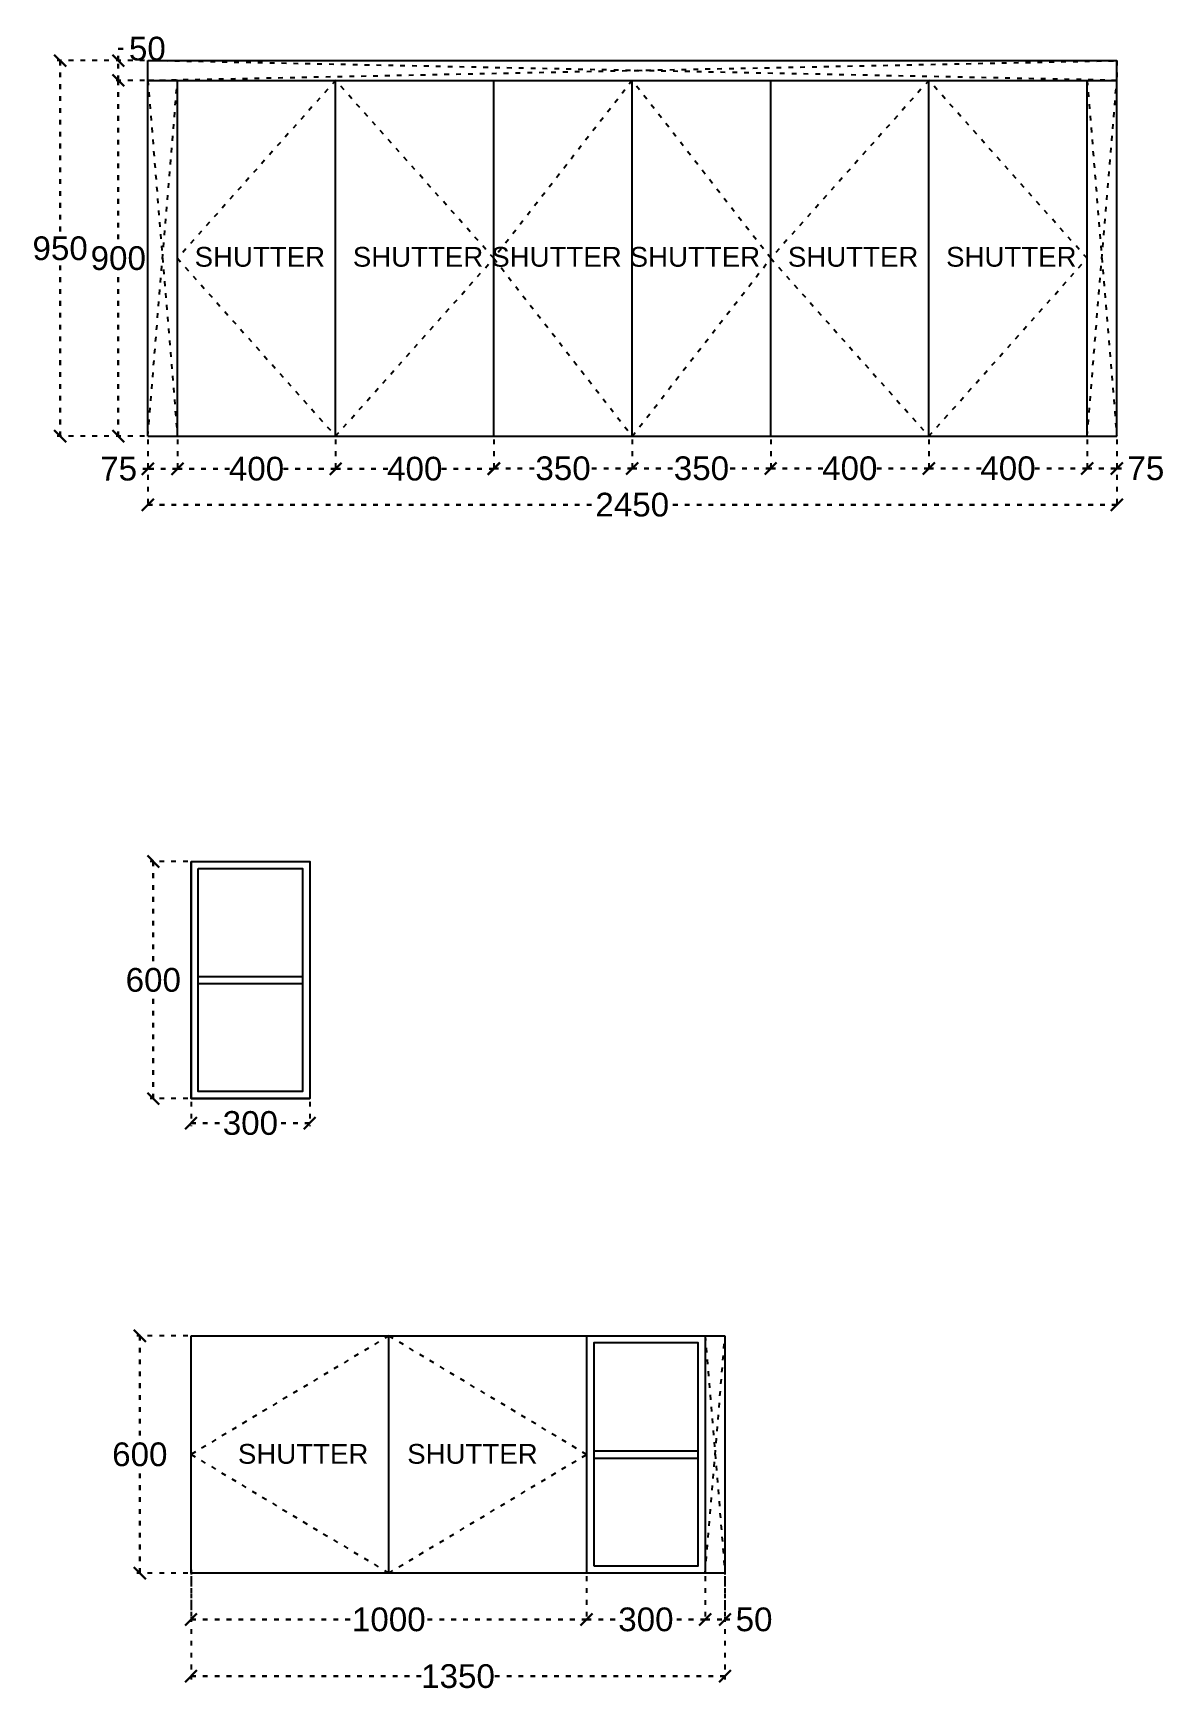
# Model space of a CAD drawing. Header units: millimetres. Extents: x 221542 to 643377, y 20779 to 241923.
# Drawn here: x 319135 to 321994, y 122202 to 126397 of the extents above; entities that cross this region are included whole.
import ezdxf

# ---------------------------------------------------------------- set-up
doc = ezdxf.new("R2010")
doc.units = ezdxf.units.MM
doc.header["$MEASUREMENT"] = 0
doc.linetypes.add('ACAD_ISO03W100', pattern=[30, 12, -18])
doc.layers.add('Walls', color=253, linetype='Continuous')
doc.styles.get("Standard").update_dxf_attribs({"font": 'arial.ttf'})
doc.dimstyles.get("Standard").update_dxf_attribs({"dimtxt": 60, "dimasz": 30, "dimexe": 7.75, "dimexo": 8.13, "dimgap": 0.63, "dimtad": 0, "dimtih": 1, "dimtoh": 1, "dimdec": 0, "dimzin": 0, "dimtxsty": 'Standard', "dimblk": 'OBLIQUE', "dimcen": 2.25, "dimclrd": 1, "dimclre": 1, "dimclrt": 1, "dimadec": 0, "dimazin": 0, "dimtfac": 1, "dimtdec": 0, "dimtofl": 0, "dimtmove": 0, "dimatfit": 3, "dimfxl": 1, "dimtolj": 1, "dimtzin": 0, "dimlwd": 30, "dimarcsym": 0})

# ---------------------------------------------------------------- blocks, each defined once
blk = doc.blocks.new('_Oblique')
at = {"color": 0, "linetype": 'ByBlock', "lineweight": -2}
blk.add_line((-0.5, -0.5), (0.5, 0.5), dxfattribs=at)
blk = doc.blocks.new('*D975')
at = {"layer": 'Defpoints', "color": 0, "linetype": 'ACAD_ISO03W100', "transparency": 16777216}
for p in [(319425, 125377.5), (319500, 125377.5), (319425, 125295)]:
    blk.add_point(p, dxfattribs=at)
at = {"layer": 'Walls', "color": 1, "linetype": 'ACAD_ISO03W100', "lineweight": -2, "transparency": 16777216}
for p, q in [((319425, 125369.4), (319425, 125287.2)), ((319500, 125369.4), (319500, 125287.2))]:
    blk.add_line(p, q, dxfattribs=at)
at = {"layer": 'Walls', "color": 1, "linetype": 'ACAD_ISO03W100', "lineweight": 30, "transparency": 16777216}
for p, q in [((319425, 125295), (319395, 125295)), ((319500, 125295), (319425, 125295))]:
    blk.add_line(p, q, dxfattribs=at)
at = {"layer": 'Walls', "color": 1, "linetype": 'ACAD_ISO03W100', "lineweight": 30, "transparency": 16777216, "xscale": 30, "yscale": 30, "zscale": 30, "rotation": 180}
blk.add_blockref('_Oblique', (319425, 125295), dxfattribs=at)
at = {"layer": 'Walls', "color": 1, "linetype": 'ACAD_ISO03W100', "lineweight": 30, "transparency": 16777216, "xscale": 30, "yscale": 30, "zscale": 30}
blk.add_blockref('_Oblique', (319500, 125295), dxfattribs=at)
at = {"layer": 'Walls', "color": 1, "linetype": 'ACAD_ISO03W100', "transparency": 16777216, "insert": (319351.4, 125295), "char_height": 60, "attachment_point": 5}
blk.add_mtext('\\A1;75', dxfattribs=at)
blk = doc.blocks.new('*D976')
at = {"layer": 'Defpoints', "color": 0, "linetype": 'ACAD_ISO03W100', "transparency": 16777216}
for p in [(319500, 125377.5), (319900, 125377.5), (319500, 125295)]:
    blk.add_point(p, dxfattribs=at)
at = {"layer": 'Walls', "color": 1, "linetype": 'ACAD_ISO03W100', "lineweight": -2, "transparency": 16777216}
for p, q in [((319500, 125369.4), (319500, 125287.2)), ((319900, 125369.4), (319900, 125287.2))]:
    blk.add_line(p, q, dxfattribs=at)
at = {"layer": 'Walls', "color": 1, "linetype": 'ACAD_ISO03W100', "lineweight": 30, "transparency": 16777216}
for p, q in [((319500, 125295), (319632, 125295)), ((319900, 125295), (319768, 125295))]:
    blk.add_line(p, q, dxfattribs=at)
at = {"layer": 'Walls', "color": 1, "linetype": 'ACAD_ISO03W100', "lineweight": 30, "transparency": 16777216, "xscale": 30, "yscale": 30, "zscale": 30, "rotation": 180}
blk.add_blockref('_Oblique', (319500, 125295), dxfattribs=at)
at = {"layer": 'Walls', "color": 1, "linetype": 'ACAD_ISO03W100', "lineweight": 30, "transparency": 16777216, "xscale": 30, "yscale": 30, "zscale": 30}
blk.add_blockref('_Oblique', (319900, 125295), dxfattribs=at)
at = {"layer": 'Walls', "color": 1, "linetype": 'ACAD_ISO03W100', "transparency": 16777216, "insert": (319700, 125295), "char_height": 60, "attachment_point": 5}
blk.add_mtext('\\A1;400', dxfattribs=at)
blk = doc.blocks.new('*D977')
at = {"layer": 'Defpoints', "color": 0, "linetype": 'ACAD_ISO03W100', "transparency": 16777216}
for p in [(319900, 125377.2), (320300, 125377.5), (320300, 125295)]:
    blk.add_point(p, dxfattribs=at)
at = {"layer": 'Walls', "color": 1, "linetype": 'ACAD_ISO03W100', "lineweight": -2, "transparency": 16777216}
for p, q in [((319900, 125369), (319900, 125287.2)), ((320300, 125369.4), (320300, 125287.2))]:
    blk.add_line(p, q, dxfattribs=at)
at = {"layer": 'Walls', "color": 1, "linetype": 'ACAD_ISO03W100', "lineweight": 30, "transparency": 16777216}
for p, q in [((319900, 125295), (320032, 125295)), ((320300, 125295), (320168, 125295))]:
    blk.add_line(p, q, dxfattribs=at)
at = {"layer": 'Walls', "color": 1, "linetype": 'ACAD_ISO03W100', "lineweight": 30, "transparency": 16777216, "xscale": 30, "yscale": 30, "zscale": 30, "rotation": 180}
blk.add_blockref('_Oblique', (319900, 125295), dxfattribs=at)
at = {"layer": 'Walls', "color": 1, "linetype": 'ACAD_ISO03W100', "lineweight": 30, "transparency": 16777216, "xscale": 30, "yscale": 30, "zscale": 30}
blk.add_blockref('_Oblique', (320300, 125295), dxfattribs=at)
at = {"layer": 'Walls', "color": 1, "linetype": 'ACAD_ISO03W100', "transparency": 16777216, "insert": (320100, 125295), "char_height": 60, "attachment_point": 5}
blk.add_mtext('\\A1;400', dxfattribs=at)
blk = doc.blocks.new('*D978')
at = {"layer": 'Defpoints', "color": 0, "linetype": 'ACAD_ISO03W100', "transparency": 16777216}
for p in [(320300, 125377.5), (320650, 125377.5), (320300, 125296)]:
    blk.add_point(p, dxfattribs=at)
at = {"layer": 'Walls', "color": 1, "linetype": 'ACAD_ISO03W100', "lineweight": -2, "transparency": 16777216}
for p, q in [((320300, 125369.37), (320300, 125288.25)), ((320650, 125369.37), (320650, 125288.25))]:
    blk.add_line(p, q, dxfattribs=at)
at = {"layer": 'Walls', "color": 1, "linetype": 'ACAD_ISO03W100', "lineweight": 30, "transparency": 16777216}
for p, q in [((320300, 125296), (320408.210382, 125296)), ((320650, 125296), (320541.789618, 125296))]:
    blk.add_line(p, q, dxfattribs=at)
at = {"layer": 'Walls', "color": 1, "linetype": 'ACAD_ISO03W100', "lineweight": 30, "transparency": 16777216, "xscale": 30, "yscale": 30, "zscale": 30, "rotation": 180}
blk.add_blockref('_Oblique', (320300, 125296), dxfattribs=at)
at = {"layer": 'Walls', "color": 1, "linetype": 'ACAD_ISO03W100', "lineweight": 30, "transparency": 16777216, "xscale": 30, "yscale": 30, "zscale": 30}
blk.add_blockref('_Oblique', (320650, 125296), dxfattribs=at)
at = {"layer": 'Walls', "color": 1, "linetype": 'ACAD_ISO03W100', "transparency": 16777216, "insert": (320475, 125296), "char_height": 60, "attachment_point": 5}
blk.add_mtext('\\A1;350', dxfattribs=at)
blk = doc.blocks.new('*D979')
at = {"layer": 'Defpoints', "color": 0, "linetype": 'ACAD_ISO03W100', "transparency": 16777216}
for p in [(320650, 125377.5), (321000, 125377.5), (320650, 125296)]:
    blk.add_point(p, dxfattribs=at)
at = {"layer": 'Walls', "color": 1, "linetype": 'ACAD_ISO03W100', "lineweight": -2, "transparency": 16777216}
for p, q in [((320650, 125369.37), (320650, 125288.25)), ((321000, 125369.37), (321000, 125288.25))]:
    blk.add_line(p, q, dxfattribs=at)
at = {"layer": 'Walls', "color": 1, "linetype": 'ACAD_ISO03W100', "lineweight": 30, "transparency": 16777216}
for p, q in [((320650, 125296), (320758.210382, 125296)), ((321000, 125296), (320891.789618, 125296))]:
    blk.add_line(p, q, dxfattribs=at)
at = {"layer": 'Walls', "color": 1, "linetype": 'ACAD_ISO03W100', "lineweight": 30, "transparency": 16777216, "xscale": 30, "yscale": 30, "zscale": 30, "rotation": 180}
blk.add_blockref('_Oblique', (320650, 125296), dxfattribs=at)
at = {"layer": 'Walls', "color": 1, "linetype": 'ACAD_ISO03W100', "lineweight": 30, "transparency": 16777216, "xscale": 30, "yscale": 30, "zscale": 30}
blk.add_blockref('_Oblique', (321000, 125296), dxfattribs=at)
at = {"layer": 'Walls', "color": 1, "linetype": 'ACAD_ISO03W100', "transparency": 16777216, "insert": (320825, 125296), "char_height": 60, "attachment_point": 5}
blk.add_mtext('\\A1;350', dxfattribs=at)
blk = doc.blocks.new('*D980')
at = {"layer": 'Defpoints', "color": 0, "linetype": 'ACAD_ISO03W100', "transparency": 16777216}
for p in [(321000, 125377.5), (321400, 125377.5), (321000, 125296)]:
    blk.add_point(p, dxfattribs=at)
at = {"layer": 'Walls', "color": 1, "linetype": 'ACAD_ISO03W100', "lineweight": -2, "transparency": 16777216}
for p, q in [((321000, 125369.4), (321000, 125288.2)), ((321400, 125369.4), (321400, 125288.2))]:
    blk.add_line(p, q, dxfattribs=at)
at = {"layer": 'Walls', "color": 1, "linetype": 'ACAD_ISO03W100', "lineweight": 30, "transparency": 16777216}
for p, q in [((321000, 125296), (321132, 125296)), ((321400, 125296), (321268, 125296))]:
    blk.add_line(p, q, dxfattribs=at)
at = {"layer": 'Walls', "color": 1, "linetype": 'ACAD_ISO03W100', "lineweight": 30, "transparency": 16777216, "xscale": 30, "yscale": 30, "zscale": 30, "rotation": 180}
blk.add_blockref('_Oblique', (321000, 125296), dxfattribs=at)
at = {"layer": 'Walls', "color": 1, "linetype": 'ACAD_ISO03W100', "lineweight": 30, "transparency": 16777216, "xscale": 30, "yscale": 30, "zscale": 30}
blk.add_blockref('_Oblique', (321400, 125296), dxfattribs=at)
at = {"layer": 'Walls', "color": 1, "linetype": 'ACAD_ISO03W100', "transparency": 16777216, "insert": (321200, 125296), "char_height": 60, "attachment_point": 5}
blk.add_mtext('\\A1;400', dxfattribs=at)
blk = doc.blocks.new('*D981')
at = {"layer": 'Defpoints', "color": 0, "linetype": 'ACAD_ISO03W100', "transparency": 16777216}
for p in [(321400, 125377.5), (321800, 125377.5), (321400, 125296)]:
    blk.add_point(p, dxfattribs=at)
at = {"layer": 'Walls', "color": 1, "linetype": 'ACAD_ISO03W100', "lineweight": -2, "transparency": 16777216}
for p, q in [((321400, 125369.4), (321400, 125288.2)), ((321800, 125369.4), (321800, 125288.2))]:
    blk.add_line(p, q, dxfattribs=at)
at = {"layer": 'Walls', "color": 1, "linetype": 'ACAD_ISO03W100', "lineweight": 30, "transparency": 16777216}
for p, q in [((321400, 125296), (321532, 125296)), ((321800, 125296), (321668, 125296))]:
    blk.add_line(p, q, dxfattribs=at)
at = {"layer": 'Walls', "color": 1, "linetype": 'ACAD_ISO03W100', "lineweight": 30, "transparency": 16777216, "xscale": 30, "yscale": 30, "zscale": 30, "rotation": 180}
blk.add_blockref('_Oblique', (321400, 125296), dxfattribs=at)
at = {"layer": 'Walls', "color": 1, "linetype": 'ACAD_ISO03W100', "lineweight": 30, "transparency": 16777216, "xscale": 30, "yscale": 30, "zscale": 30}
blk.add_blockref('_Oblique', (321800, 125296), dxfattribs=at)
at = {"layer": 'Walls', "color": 1, "linetype": 'ACAD_ISO03W100', "transparency": 16777216, "insert": (321600, 125296), "char_height": 60, "attachment_point": 5}
blk.add_mtext('\\A1;400', dxfattribs=at)
blk = doc.blocks.new('*D982')
at = {"layer": 'Defpoints', "color": 0, "linetype": 'ACAD_ISO03W100', "transparency": 16777216}
for p in [(321800, 125377.5), (321875, 125377.5), (321875, 125296)]:
    blk.add_point(p, dxfattribs=at)
at = {"layer": 'Walls', "color": 1, "linetype": 'ACAD_ISO03W100', "lineweight": -2, "transparency": 16777216}
for p, q in [((321800, 125369.4), (321800, 125288.2)), ((321875, 125369.4), (321875, 125288.2))]:
    blk.add_line(p, q, dxfattribs=at)
at = {"layer": 'Walls', "color": 1, "linetype": 'ACAD_ISO03W100', "lineweight": 30, "transparency": 16777216}
for p, q in [((321800, 125296), (321875, 125296)), ((321875, 125296), (321905, 125296))]:
    blk.add_line(p, q, dxfattribs=at)
at = {"layer": 'Walls', "color": 1, "linetype": 'ACAD_ISO03W100', "lineweight": 30, "transparency": 16777216, "xscale": 30, "yscale": 30, "zscale": 30, "rotation": 180}
blk.add_blockref('_Oblique', (321800, 125296), dxfattribs=at)
at = {"layer": 'Walls', "color": 1, "linetype": 'ACAD_ISO03W100', "lineweight": 30, "transparency": 16777216, "xscale": 30, "yscale": 30, "zscale": 30}
blk.add_blockref('_Oblique', (321875, 125296), dxfattribs=at)
at = {"layer": 'Walls', "color": 1, "linetype": 'ACAD_ISO03W100', "transparency": 16777216, "insert": (321948.6, 125296), "char_height": 60, "attachment_point": 5}
blk.add_mtext('\\A1;75', dxfattribs=at)
blk = doc.blocks.new('*D983')
at = {"layer": 'Defpoints', "color": 0, "linetype": 'ACAD_ISO03W100', "transparency": 16777216}
for p in [(319203.5, 126327.5), (319425, 126327.5), (319425, 125377.5)]:
    blk.add_point(p, dxfattribs=at)
at = {"layer": 'Walls', "color": 1, "linetype": 'ACAD_ISO03W100', "lineweight": -2, "transparency": 16777216}
for p, q in [((319416.9, 126327.5), (319195.8, 126327.5)), ((319416.9, 125377.5), (319195.8, 125377.5))]:
    blk.add_line(p, q, dxfattribs=at)
at = {"layer": 'Walls', "color": 1, "linetype": 'ACAD_ISO03W100', "lineweight": 30, "transparency": 16777216}
for p, q in [((319203.5, 126327.5), (319203.5, 125883.8)), ((319203.5, 125377.5), (319203.5, 125821.2))]:
    blk.add_line(p, q, dxfattribs=at)
at = {"layer": 'Walls', "color": 1, "linetype": 'ACAD_ISO03W100', "lineweight": 30, "transparency": 16777216, "xscale": 30, "yscale": 30, "zscale": 30}
for p, rotation in [((319203.5, 126327.5), 90), ((319203.5, 125377.5), 270)]:
    blk.add_blockref('_Oblique', p, dxfattribs=dict(at, rotation=rotation))
at = {"layer": 'Walls', "color": 1, "linetype": 'ACAD_ISO03W100', "transparency": 16777216, "insert": (319203.5, 125852.5), "char_height": 60, "attachment_point": 5}
blk.add_mtext('\\A1;950', dxfattribs=at)
blk = doc.blocks.new('*D984')
at = {"layer": 'Defpoints', "color": 0, "linetype": 'ACAD_ISO03W100', "transparency": 16777216}
for p in [(319350.5, 126277.5), (319425, 126277.5), (319425, 125377.5)]:
    blk.add_point(p, dxfattribs=at)
at = {"layer": 'Walls', "color": 1, "linetype": 'ACAD_ISO03W100', "lineweight": -2, "transparency": 16777216}
for p, q in [((319416.9, 126277.5), (319342.8, 126277.5)), ((319416.9, 125377.5), (319342.8, 125377.5))]:
    blk.add_line(p, q, dxfattribs=at)
at = {"layer": 'Walls', "color": 1, "linetype": 'ACAD_ISO03W100', "lineweight": 30, "transparency": 16777216}
for p, q in [((319350.5, 126277.5), (319350.5, 125858.8)), ((319350.5, 125377.5), (319350.5, 125796.2))]:
    blk.add_line(p, q, dxfattribs=at)
at = {"layer": 'Walls', "color": 1, "linetype": 'ACAD_ISO03W100', "lineweight": 30, "transparency": 16777216, "xscale": 30, "yscale": 30, "zscale": 30}
for p, rotation in [((319350.5, 126277.5), 90), ((319350.5, 125377.5), 270)]:
    blk.add_blockref('_Oblique', p, dxfattribs=dict(at, rotation=rotation))
at = {"layer": 'Walls', "color": 1, "linetype": 'ACAD_ISO03W100', "transparency": 16777216, "insert": (319350.5, 125827.5), "char_height": 60, "attachment_point": 5}
blk.add_mtext('\\A1;900', dxfattribs=at)
blk = doc.blocks.new('*D985')
at = {"layer": 'Defpoints', "color": 0, "linetype": 'ACAD_ISO03W100', "transparency": 16777216}
for p in [(319350.5, 126327.5), (319425, 126327.5), (319425, 126277.5)]:
    blk.add_point(p, dxfattribs=at)
at = {"layer": 'Walls', "color": 1, "linetype": 'ACAD_ISO03W100', "lineweight": -2, "transparency": 16777216}
for p, q in [((319416.87, 126327.5), (319342.75, 126327.5)), ((319416.87, 126277.5), (319342.75, 126277.5))]:
    blk.add_line(p, q, dxfattribs=at)
at = {"layer": 'Walls', "color": 1, "linetype": 'ACAD_ISO03W100', "lineweight": 30, "transparency": 16777216}
for p, q in [((319350.5, 126327.5), (319350.5, 126357.5)), ((319350.5, 126357.5), (319380.5, 126357.5)), ((319350.5, 126277.5), (319350.5, 126327.5))]:
    blk.add_line(p, q, dxfattribs=at)
at = {"layer": 'Walls', "color": 1, "linetype": 'ACAD_ISO03W100', "lineweight": 30, "transparency": 16777216, "xscale": 30, "yscale": 30, "zscale": 30}
for p, rotation in [((319350.5, 126327.5), 90), ((319350.5, 126277.5), 270)]:
    blk.add_blockref('_Oblique', p, dxfattribs=dict(at, rotation=rotation))
at = {"layer": 'Walls', "color": 1, "linetype": 'ACAD_ISO03W100', "transparency": 16777216, "insert": (319424.00176, 126357.5), "char_height": 60, "attachment_point": 5}
blk.add_mtext('\\A1;50', dxfattribs=at)
blk = doc.blocks.new('*D986')
at = {"layer": 'Defpoints', "color": 0, "linetype": 'ACAD_ISO03W100', "transparency": 16777216}
for p in [(319425, 125377.5), (321875, 125377.5), (321875, 125204)]:
    blk.add_point(p, dxfattribs=at)
at = {"layer": 'Walls', "color": 1, "linetype": 'ACAD_ISO03W100', "lineweight": -2, "transparency": 16777216}
for p, q in [((319425, 125369.37), (319425, 125196.25)), ((321875, 125369.37), (321875, 125196.25))]:
    blk.add_line(p, q, dxfattribs=at)
at = {"layer": 'Walls', "color": 1, "linetype": 'ACAD_ISO03W100', "lineweight": 30, "transparency": 16777216}
for p, q in [((319425, 125204), (320559.37, 125204)), ((321875, 125204), (320740.63, 125204))]:
    blk.add_line(p, q, dxfattribs=at)
at = {"layer": 'Walls', "color": 1, "linetype": 'ACAD_ISO03W100', "lineweight": 30, "transparency": 16777216, "xscale": 30, "yscale": 30, "zscale": 30, "rotation": 180}
blk.add_blockref('_Oblique', (319425, 125204), dxfattribs=at)
at = {"layer": 'Walls', "color": 1, "linetype": 'ACAD_ISO03W100', "lineweight": 30, "transparency": 16777216, "xscale": 30, "yscale": 30, "zscale": 30}
blk.add_blockref('_Oblique', (321875, 125204), dxfattribs=at)
at = {"layer": 'Walls', "color": 1, "linetype": 'ACAD_ISO03W100', "transparency": 16777216, "insert": (320650, 125204), "char_height": 60, "attachment_point": 5}
blk.add_mtext('\\A1;2450', dxfattribs=at)
blk = doc.blocks.new('*D987')
at = {"layer": 'Defpoints', "color": 0, "linetype": 'ACAD_ISO03W100', "transparency": 16777216}
for p in [(319534.5, 123102), (319405, 122502), (319534.5, 122502)]:
    blk.add_point(p, dxfattribs=at)
at = {"layer": 'Walls', "color": 1, "linetype": 'ACAD_ISO03W100', "lineweight": -2, "transparency": 16777216}
for p, q in [((319526.4, 123102), (319397.3, 123102)), ((319526.4, 122502), (319397.3, 122502))]:
    blk.add_line(p, q, dxfattribs=at)
at = {"layer": 'Walls', "color": 1, "linetype": 'ACAD_ISO03W100', "lineweight": 30, "transparency": 16777216}
for p, q in [((319405, 123102), (319405, 122833.3)), ((319405, 122502), (319405, 122770.7))]:
    blk.add_line(p, q, dxfattribs=at)
at = {"layer": 'Walls', "color": 1, "linetype": 'ACAD_ISO03W100', "lineweight": 30, "transparency": 16777216, "xscale": 30, "yscale": 30, "zscale": 30}
for p, rotation in [((319405, 123102), 90), ((319405, 122502), 270)]:
    blk.add_blockref('_Oblique', p, dxfattribs=dict(at, rotation=rotation))
at = {"layer": 'Walls', "color": 1, "linetype": 'ACAD_ISO03W100', "transparency": 16777216, "insert": (319405, 122802), "char_height": 60, "attachment_point": 5}
blk.add_mtext('\\A1;600', dxfattribs=at)
blk = doc.blocks.new('*D988')
at = {"layer": 'Defpoints', "color": 0, "linetype": 'ACAD_ISO03W100', "transparency": 16777216}
for p in [(319534.5, 122502), (320534.5, 122502), (320534.5, 122384.5)]:
    blk.add_point(p, dxfattribs=at)
at = {"layer": 'Walls', "color": 1, "linetype": 'ACAD_ISO03W100', "lineweight": -2, "transparency": 16777216}
for p, q in [((319534.5, 122493.9), (319534.5, 122376.8)), ((320534.5, 122493.9), (320534.5, 122376.8))]:
    blk.add_line(p, q, dxfattribs=at)
at = {"layer": 'Walls', "color": 1, "linetype": 'ACAD_ISO03W100', "lineweight": 30, "transparency": 16777216}
for p, q in [((319534.5, 122384.5), (319947.2, 122384.5)), ((320534.5, 122384.5), (320121.8, 122384.5))]:
    blk.add_line(p, q, dxfattribs=at)
at = {"layer": 'Walls', "color": 1, "linetype": 'ACAD_ISO03W100', "lineweight": 30, "transparency": 16777216, "xscale": 30, "yscale": 30, "zscale": 30, "rotation": 180}
blk.add_blockref('_Oblique', (319534.5, 122384.5), dxfattribs=at)
at = {"layer": 'Walls', "color": 1, "linetype": 'ACAD_ISO03W100', "lineweight": 30, "transparency": 16777216, "xscale": 30, "yscale": 30, "zscale": 30}
blk.add_blockref('_Oblique', (320534.5, 122384.5), dxfattribs=at)
at = {"layer": 'Walls', "color": 1, "linetype": 'ACAD_ISO03W100', "transparency": 16777216, "insert": (320034.5, 122384.5), "char_height": 60, "attachment_point": 5}
blk.add_mtext('\\A1;1000', dxfattribs=at)
blk = doc.blocks.new('*D989')
at = {"layer": 'Defpoints', "color": 0, "linetype": 'ACAD_ISO03W100', "transparency": 16777216}
for p in [(320534.5, 122502), (320834.5, 122502), (320834.5, 122384.5)]:
    blk.add_point(p, dxfattribs=at)
at = {"layer": 'Walls', "color": 1, "linetype": 'ACAD_ISO03W100', "lineweight": -2, "transparency": 16777216}
for p, q in [((320534.5, 122493.87), (320534.5, 122376.75)), ((320834.5, 122493.87), (320834.5, 122376.75))]:
    blk.add_line(p, q, dxfattribs=at)
at = {"layer": 'Walls', "color": 1, "linetype": 'ACAD_ISO03W100', "lineweight": 30, "transparency": 16777216}
for p, q in [((320534.5, 122384.5), (320617.710382, 122384.5)), ((320834.5, 122384.5), (320751.289618, 122384.5))]:
    blk.add_line(p, q, dxfattribs=at)
at = {"layer": 'Walls', "color": 1, "linetype": 'ACAD_ISO03W100', "lineweight": 30, "transparency": 16777216, "xscale": 30, "yscale": 30, "zscale": 30, "rotation": 180}
blk.add_blockref('_Oblique', (320534.5, 122384.5), dxfattribs=at)
at = {"layer": 'Walls', "color": 1, "linetype": 'ACAD_ISO03W100', "lineweight": 30, "transparency": 16777216, "xscale": 30, "yscale": 30, "zscale": 30}
blk.add_blockref('_Oblique', (320834.5, 122384.5), dxfattribs=at)
at = {"layer": 'Walls', "color": 1, "linetype": 'ACAD_ISO03W100', "transparency": 16777216, "insert": (320684.5, 122384.5), "char_height": 60, "attachment_point": 5}
blk.add_mtext('\\A1;300', dxfattribs=at)
blk = doc.blocks.new('*D990')
at = {"layer": 'Defpoints', "color": 0, "linetype": 'ACAD_ISO03W100', "transparency": 16777216}
for p in [(320834.5, 122502), (320884.5, 122502), (320884.5, 122384.5)]:
    blk.add_point(p, dxfattribs=at)
at = {"layer": 'Walls', "color": 1, "linetype": 'ACAD_ISO03W100', "lineweight": -2, "transparency": 16777216}
for p, q in [((320834.5, 122493.87), (320834.5, 122376.75)), ((320884.5, 122493.87), (320884.5, 122376.75))]:
    blk.add_line(p, q, dxfattribs=at)
at = {"layer": 'Walls', "color": 1, "linetype": 'ACAD_ISO03W100', "lineweight": 30, "transparency": 16777216}
for p, q in [((320834.5, 122384.5), (320884.5, 122384.5)), ((320884.5, 122384.5), (320914.5, 122384.5))]:
    blk.add_line(p, q, dxfattribs=at)
at = {"layer": 'Walls', "color": 1, "linetype": 'ACAD_ISO03W100', "lineweight": 30, "transparency": 16777216, "xscale": 30, "yscale": 30, "zscale": 30, "rotation": 180}
blk.add_blockref('_Oblique', (320834.5, 122384.5), dxfattribs=at)
at = {"layer": 'Walls', "color": 1, "linetype": 'ACAD_ISO03W100', "lineweight": 30, "transparency": 16777216, "xscale": 30, "yscale": 30, "zscale": 30}
blk.add_blockref('_Oblique', (320884.5, 122384.5), dxfattribs=at)
at = {"layer": 'Walls', "color": 1, "linetype": 'ACAD_ISO03W100', "transparency": 16777216, "insert": (320958.00176, 122384.5), "char_height": 60, "attachment_point": 5}
blk.add_mtext('\\A1;50', dxfattribs=at)
blk = doc.blocks.new('*D991')
at = {"layer": 'Defpoints', "color": 0, "linetype": 'ACAD_ISO03W100', "transparency": 16777216}
for p in [(319534.5, 122518.5), (320884.5, 122518.5), (320884.5, 122241)]:
    blk.add_point(p, dxfattribs=at)
at = {"layer": 'Walls', "color": 1, "linetype": 'ACAD_ISO03W100', "lineweight": -2, "transparency": 16777216}
for p, q in [((319534.5, 122510.4), (319534.5, 122233.2)), ((320884.5, 122510.4), (320884.5, 122233.2))]:
    blk.add_line(p, q, dxfattribs=at)
at = {"layer": 'Walls', "color": 1, "linetype": 'ACAD_ISO03W100', "lineweight": 30, "transparency": 16777216}
for p, q in [((319534.5, 122241), (320122.2, 122241)), ((320884.5, 122241), (320296.8, 122241))]:
    blk.add_line(p, q, dxfattribs=at)
at = {"layer": 'Walls', "color": 1, "linetype": 'ACAD_ISO03W100', "lineweight": 30, "transparency": 16777216, "xscale": 30, "yscale": 30, "zscale": 30, "rotation": 180}
blk.add_blockref('_Oblique', (319534.5, 122241), dxfattribs=at)
at = {"layer": 'Walls', "color": 1, "linetype": 'ACAD_ISO03W100', "lineweight": 30, "transparency": 16777216, "xscale": 30, "yscale": 30, "zscale": 30}
blk.add_blockref('_Oblique', (320884.5, 122241), dxfattribs=at)
at = {"layer": 'Walls', "color": 1, "linetype": 'ACAD_ISO03W100', "transparency": 16777216, "insert": (320209.5, 122241), "char_height": 60, "attachment_point": 5}
blk.add_mtext('\\A1;1350', dxfattribs=at)
blk = doc.blocks.new('*D992')
at = {"layer": 'Defpoints', "color": 0, "linetype": 'ACAD_ISO03W100', "transparency": 16777216}
for p in [(319439, 124302), (319534.5, 124302), (319534.5, 123702)]:
    blk.add_point(p, dxfattribs=at)
at = {"layer": 'Walls', "color": 1, "linetype": 'ACAD_ISO03W100', "lineweight": -2, "transparency": 16777216}
for p, q in [((319526.4, 124302), (319431.3, 124302)), ((319526.4, 123702), (319431.3, 123702))]:
    blk.add_line(p, q, dxfattribs=at)
at = {"layer": 'Walls', "color": 1, "linetype": 'ACAD_ISO03W100', "lineweight": 30, "transparency": 16777216}
for p, q in [((319439, 124302), (319439, 124033.3)), ((319439, 123702), (319439, 123970.7))]:
    blk.add_line(p, q, dxfattribs=at)
at = {"layer": 'Walls', "color": 1, "linetype": 'ACAD_ISO03W100', "lineweight": 30, "transparency": 16777216, "xscale": 30, "yscale": 30, "zscale": 30}
for p, rotation in [((319439, 124302), 90), ((319439, 123702), 270)]:
    blk.add_blockref('_Oblique', p, dxfattribs=dict(at, rotation=rotation))
at = {"layer": 'Walls', "color": 1, "linetype": 'ACAD_ISO03W100', "transparency": 16777216, "insert": (319439, 124002), "char_height": 60, "attachment_point": 5}
blk.add_mtext('\\A1;600', dxfattribs=at)
blk = doc.blocks.new('*D993')
at = {"layer": 'Defpoints', "color": 0, "linetype": 'ACAD_ISO03W100', "transparency": 16777216}
for p in [(319534.5, 123702), (319834.5, 123702), (319834.5, 123640)]:
    blk.add_point(p, dxfattribs=at)
at = {"layer": 'Walls', "color": 1, "linetype": 'ACAD_ISO03W100', "lineweight": -2, "transparency": 16777216}
for p, q in [((319534.5, 123693.87), (319534.5, 123632.25)), ((319834.5, 123693.87), (319834.5, 123632.25))]:
    blk.add_line(p, q, dxfattribs=at)
at = {"layer": 'Walls', "color": 1, "linetype": 'ACAD_ISO03W100', "lineweight": 30, "transparency": 16777216}
for p, q in [((319534.5, 123640), (319617.710382, 123640)), ((319834.5, 123640), (319751.289618, 123640))]:
    blk.add_line(p, q, dxfattribs=at)
at = {"layer": 'Walls', "color": 1, "linetype": 'ACAD_ISO03W100', "lineweight": 30, "transparency": 16777216, "xscale": 30, "yscale": 30, "zscale": 30, "rotation": 180}
blk.add_blockref('_Oblique', (319534.5, 123640), dxfattribs=at)
at = {"layer": 'Walls', "color": 1, "linetype": 'ACAD_ISO03W100', "lineweight": 30, "transparency": 16777216, "xscale": 30, "yscale": 30, "zscale": 30}
blk.add_blockref('_Oblique', (319834.5, 123640), dxfattribs=at)
at = {"layer": 'Walls', "color": 1, "linetype": 'ACAD_ISO03W100', "transparency": 16777216, "insert": (319684.5, 123640), "char_height": 60, "attachment_point": 5}
blk.add_mtext('\\A1;300', dxfattribs=at)

msp = doc.modelspace()

# ---------------------------------------------------------------- linework, layer by layer
at = {"layer": 'Walls', "color": 18, "true_color": 0x000000}
for p, q in [((319425, 126327.5), (321875, 126327.5)), ((319425, 125377.5), (319425, 126327.5)), ((321875, 125377.5), (321875, 126327.5)), ((319425, 126277.5), (321875, 126277.5)), ((319500, 125377.5), (319500, 126277.5)), ((319900, 125377.5), (319900, 126277.5)), ((320300, 125377.5), (320300, 126277.5)), ((320650, 125377.5), (320650, 126277.5)), ((321000, 125377.5), (321000, 126277.5)), ((321400, 125377.5), (321400, 126277.5)), ((321800, 125377.5), (321800, 126277.5)), ((319425, 125377.5), (321875, 125377.5)), ((319534.5, 124302), (319834.5, 124302)), ((319534.5, 124302), (319534.5, 123702)), ((319834.5, 124302), (319834.5, 123702)), ((319552.5, 124011), (319816.5, 124011)), ((319552.5, 123993), (319816.5, 123993)), ((319534.5, 123702), (319834.5, 123702)), ((319534.5, 123102), (320534.5, 123102)), ((319534.5, 122502), (319534.5, 123102)), ((320034.5, 122502), (320034.5, 123102)), ((320534.5, 123102), (320834.5, 123102)), ((320534.5, 123102), (320534.5, 122502)), ((320834.5, 123102), (320884.5, 123102)), ((320834.5, 123102), (320834.5, 122502)), ((320884.5, 123102), (320884.5, 122502)), ((320552.5, 122811), (320816.5, 122811)), ((320552.5, 122793), (320816.5, 122793)), ((320884.5, 122502), (319534.5, 122502))]:
    msp.add_line(p, q, dxfattribs=at)
at = {"layer": 'Walls', "color": 240, "linetype": 'ACAD_ISO03W100', "true_color": 0xed1f24}
for points in [[(319425, 126277.5), (321875, 126327.5), (321875, 126277.5), (319425, 126327.5)], [(319425, 125377.5), (319500, 126277.5), (319425, 126277.5), (319500, 125377.5)], [(321800, 125377.5), (321875, 126277.5), (321800, 126277.5), (321875, 125377.5)], [(320834.5, 123102), (320884.5, 122502), (320834.5, 122502), (320884.5, 123102)]]:
    msp.add_lwpolyline(points, dxfattribs=at)
at = {"layer": 'Walls', "color": 9, "linetype": 'ACAD_ISO03W100', "true_color": 0xc7c8ca}
for points in [[(319900, 126277.5), (319500, 125827.5), (319900, 125377.5), (320300, 125827.5), (319900, 126277.5)], [(320650, 126277.5), (320300, 125827.5), (320650, 125377.5), (321000, 125827.5), (320650, 126277.5)], [(321400, 126277.5), (321000, 125827.5), (321400, 125377.5), (321800, 125827.5), (321400, 126277.5)], [(320034.5, 123102), (319534.5, 122802), (320034.5, 122502), (320534.5, 122802), (320034.5, 123102)]]:
    msp.add_lwpolyline(points, dxfattribs=at)
at = {"layer": 'Walls', "color": 18, "true_color": 0x000000}
for points in [[(319534.5, 124302), (319834.5, 124302), (319834.5, 123702), (319534.5, 123702)], [(319552.5, 124284), (319816.5, 124284), (319816.5, 123720), (319552.5, 123720)], [(320552.5, 122520), (320816.5, 122520), (320816.5, 123084), (320552.5, 123084)]]:
    msp.add_lwpolyline(points, close=True, dxfattribs=at)

# ---------------------------------------------------------------- texts
at = {"color": 7, "char_height": 50, "attachment_point": 1}
for insert in [(319543.5, 125856.2), (319943.5, 125856.2), (320293.5, 125856.2), (320643.5, 125856.2), (321043.5, 125856.2), (321443.5, 125856.2), (319653, 122828.5), (320081, 122828.5)]:
    msp.add_mtext_dynamic_manual_height_columns('SHUTTER', width=300.775, gutter_width=1213, heights=[0], dxfattribs=dict(at, insert=insert))

# ---------------------------------------------------------------- dimensions: what is measured, and where the dimension line sits
at = {"layer": 'Walls', "color": 240, "linetype": 'ACAD_ISO03W100', "true_color": 0xed1f24}
for base, p1, p2, picture, middle in [((319350.5, 126327.5), (319425, 126277.5), (319425, 126327.5), '*D985', (319424, 126357.5)), ((319203.5, 126327.5), (319425, 125377.5), (319425, 126327.5), '*D983', (319203.5, 125852.5)), ((319350.5, 126277.5), (319425, 125377.5), (319425, 126277.5), '*D984', (319350.5, 125827.5))]:
    dim = msp.add_linear_dim(base=base, p1=p1, p2=p2, angle=90, dimstyle='Standard', dxfattribs=at)
    dim.commit()
    dim.dimension.update_dxf_attribs({"geometry": picture, "text_midpoint": middle})
for base, p1, p2, picture, middle in [((319425, 125295), (319500, 125377.5), (319425, 125377.5), '*D975', (319351.4, 125295)), ((321875, 125204), (319425, 125377.5), (321875, 125377.5), '*D986', (320650, 125204)), ((319500, 125295), (319900, 125377.5), (319500, 125377.5), '*D976', (319700, 125295)), ((320300, 125295), (319900, 125377.2), (320300, 125377.5), '*D977', (320100, 125295)), ((320300, 125296), (320650, 125377.5), (320300, 125377.5), '*D978', (320475, 125296)), ((320650, 125296), (321000, 125377.5), (320650, 125377.5), '*D979', (320825, 125296)), ((321000, 125296), (321400, 125377.5), (321000, 125377.5), '*D980', (321200, 125296)), ((321400, 125296), (321800, 125377.5), (321400, 125377.5), '*D981', (321600, 125296)), ((321875, 125296), (321800, 125377.5), (321875, 125377.5), '*D982', (321948.6, 125296))]:
    dim = msp.add_linear_dim(base=base, p1=p1, p2=p2, dimstyle='Standard', dxfattribs=at)
    dim.commit()
    dim.dimension.update_dxf_attribs({"geometry": picture, "text_midpoint": middle})
at = {"layer": 'Walls', "color": 18, "linetype": 'ACAD_ISO03W100', "true_color": 0x000000}
for base, p1, p2, picture, middle in [((319439, 124302), (319534.5, 123702), (319534.5, 124302), '*D992', (319439, 124002)), ((319405, 122502), (319534.5, 123102), (319534.5, 122502), '*D987', (319405, 122802))]:
    dim = msp.add_linear_dim(base=base, p1=p1, p2=p2, angle=90, dimstyle='Standard', dxfattribs=at)
    dim.commit()
    dim.dimension.update_dxf_attribs({"geometry": picture, "text_midpoint": middle})
for base, p1, p2, picture, middle in [((319834.5, 123640), (319534.5, 123702), (319834.5, 123702), '*D993', (319684.5, 123640)), ((320884.5, 122241), (319534.5, 122518.5), (320884.5, 122518.5), '*D991', (320209.5, 122241)), ((320534.5, 122384.5), (319534.5, 122502), (320534.5, 122502), '*D988', (320034.5, 122384.5)), ((320834.5, 122384.5), (320534.5, 122502), (320834.5, 122502), '*D989', (320684.5, 122384.5)), ((320884.5, 122384.5), (320834.5, 122502), (320884.5, 122502), '*D990', (320958, 122384.5))]:
    dim = msp.add_linear_dim(base=base, p1=p1, p2=p2, dimstyle='Standard', dxfattribs=at)
    dim.commit()
    dim.dimension.update_dxf_attribs({"geometry": picture, "text_midpoint": middle})

doc.saveas('drawing.dxf')
